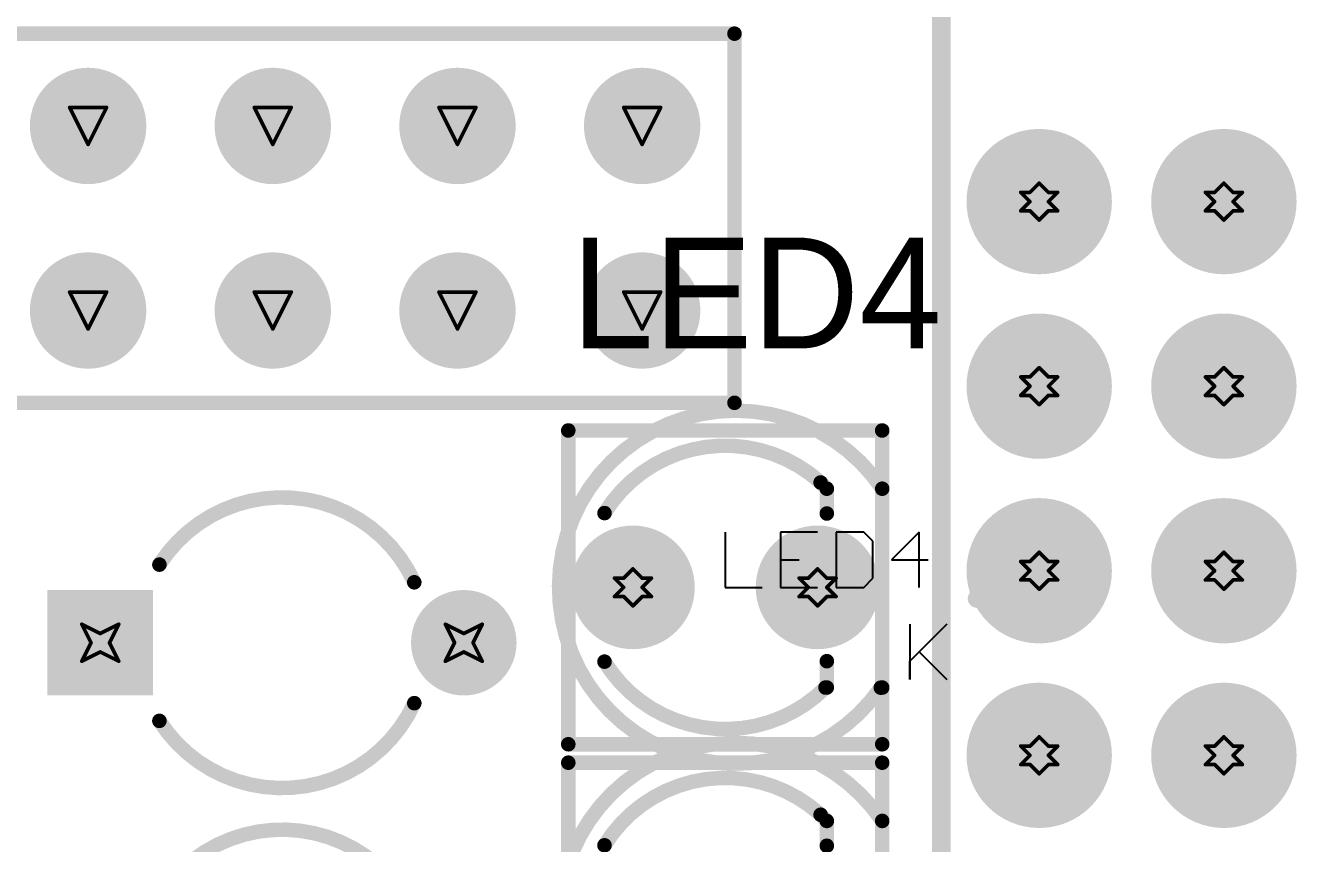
# Model space of a CAD drawing. Header units: millimetres. Extents: x 3.26 to 13.14, y 5.38 to 10.83.
# Drawn here: x 7.451 to 8.139, y 9.371 to 9.814 of the extents above; entities that cross this region are included whole.
import ezdxf

# ---------------------------------------------------------------- set-up
doc = ezdxf.new("R2010")
doc.units = ezdxf.units.MM
doc.header["$MEASUREMENT"] = 0
for name, color, linetype in [('BottomLayer', 5, 'Continuous'), ('BottomSolder', 6, 'Continuous'), ('DrillDrawing', 1, 'Continuous'), ('Mechanical13', 56, 'Continuous'), ('Mechanical15', 56, 'Continuous'), ('MultiLayer', 9, 'Continuous'), ('PadHoleLayer', 156, 'Continuous'), ('TopLayer', 1, 'Continuous'), ('TopOverlay', 2, 'Continuous'), ('TopSolder', 216, 'Continuous'), ('ViaHoleLayer', 16, 'Continuous')]:
    doc.layers.add(name, color=color, linetype=linetype)

# ---------------------------------------------------------------- blocks, each defined once
blk = doc.blocks.new('HDR2X13_CEN_1')
at = {"layer": 'BottomLayer', "const_width": 0.02953}
for points in [[(0.88524, 0.1, 1), (0.91476, 0.1, 1)], [(0.98524, 0.1, 1), (1.01476, 0.1, 1)], [(1.08524, 0.1, 1), (1.11476, 0.1, 1)], [(1.18524, 0.1, 1), (1.21476, 0.1, 1)], [(0.88524, 0, 1), (0.91476, 0, 1)], [(0.98524, 0, 1), (1.01476, 0, 1)], [(1.08524, 0, 1), (1.11476, 0, 1)], [(1.18524, 0, 1), (1.21476, 0, 1)]]:
    blk.add_lwpolyline(points, format="xyb", close=True, dxfattribs=at)
at = {"layer": 'BottomSolder', "const_width": 0.03153}
for points in [[(0.88424, 0.1, 1), (0.91576, 0.1, 1)], [(0.98424, 0.1, 1), (1.01576, 0.1, 1)], [(1.08424, 0.1, 1), (1.11576, 0.1, 1)], [(1.18424, 0.1, 1), (1.21576, 0.1, 1)], [(0.88424, 0, 1), (0.91576, 0, 1)], [(0.98424, 0, 1), (1.01576, 0, 1)], [(1.08424, 0, 1), (1.11576, 0, 1)], [(1.18424, 0, 1), (1.21576, 0, 1)]]:
    blk.add_lwpolyline(points, format="xyb", close=True, dxfattribs=at)
at = {"layer": 'MultiLayer', "const_width": 0.02953}
for points in [[(0.88524, 0.1, 1), (0.91476, 0.1, 1)], [(0.98524, 0.1, 1), (1.01476, 0.1, 1)], [(1.08524, 0.1, 1), (1.11476, 0.1, 1)], [(1.18524, 0.1, 1), (1.21476, 0.1, 1)], [(0.88524, 0, 1), (0.91476, 0, 1)], [(0.98524, 0, 1), (1.01476, 0, 1)], [(1.08524, 0, 1), (1.11476, 0, 1)], [(1.18524, 0, 1), (1.21476, 0, 1)]]:
    blk.add_lwpolyline(points, format="xyb", close=True, dxfattribs=at)
at = {"layer": 'PadHoleLayer', "const_width": 0.01772}
for points in [[(0.89114, 0.1, 1), (0.90886, 0.1, 1)], [(0.99114, 0.1, 1), (1.00886, 0.1, 1)], [(1.09114, 0.1, 1), (1.10886, 0.1, 1)], [(1.19114, 0.1, 1), (1.20886, 0.1, 1)], [(0.89114, 0, 1), (0.90886, 0, 1)], [(0.99114, 0, 1), (1.00886, 0, 1)], [(1.09114, 0, 1), (1.10886, 0, 1)], [(1.19114, 0, 1), (1.20886, 0, 1)]]:
    blk.add_lwpolyline(points, format="xyb", close=True, dxfattribs=at)
at = {"layer": 'TopLayer', "const_width": 0.02953}
for points in [[(0.88524, 0.1, 1), (0.91476, 0.1, 1)], [(0.98524, 0.1, 1), (1.01476, 0.1, 1)], [(1.08524, 0.1, 1), (1.11476, 0.1, 1)], [(1.18524, 0.1, 1), (1.21476, 0.1, 1)], [(0.88524, 0, 1), (0.91476, 0, 1)], [(0.98524, 0, 1), (1.01476, 0, 1)], [(1.08524, 0, 1), (1.11476, 0, 1)], [(1.18524, 0, 1), (1.21476, 0, 1)]]:
    blk.add_lwpolyline(points, format="xyb", close=True, dxfattribs=at)
at = {"layer": 'TopOverlay', "const_width": 0.00787}
for points in [[(-0.04167, 0.15), (1.25, 0.15)], [(1.25, -0.05), (1.25, 0.15)], [(-0.04167, -0.05), (1.25, -0.05)]]:
    blk.add_lwpolyline(points, dxfattribs=at)
at = {"layer": 'TopOverlay', "const_width": 0.00394}
for points in [[(1.24803, 0.15, 1), (1.25197, 0.15, 1)], [(1.24803, 0.15, 1), (1.25197, 0.15, 1)], [(1.24803, -0.05, 1), (1.25197, -0.05, 1)], [(1.24803, -0.05, 1), (1.25197, -0.05, 1)]]:
    blk.add_lwpolyline(points, format="xyb", close=True, dxfattribs=at)
at = {"layer": 'TopSolder', "const_width": 0.03153}
for points in [[(0.88424, 0.1, 1), (0.91576, 0.1, 1)], [(0.98424, 0.1, 1), (1.01576, 0.1, 1)], [(1.08424, 0.1, 1), (1.11576, 0.1, 1)], [(1.18424, 0.1, 1), (1.21576, 0.1, 1)], [(0.88424, 0, 1), (0.91576, 0, 1)], [(0.98424, 0, 1), (1.01576, 0, 1)], [(1.08424, 0, 1), (1.11576, 0, 1)], [(1.18424, 0, 1), (1.21576, 0, 1)]]:
    blk.add_lwpolyline(points, format="xyb", close=True, dxfattribs=at)
blk = doc.blocks.new('T____3___43')
at = {"layer": 'BottomLayer', "const_width": 0.0315}
for points in [[(-0.06575, 0, 1), (-0.03425, 0, 1)], [(0.03425, 0, 1), (0.06575, 0, 1)]]:
    blk.add_lwpolyline(points, format="xyb", close=True, dxfattribs=at)
at = {"layer": 'BottomSolder', "const_width": 0.0335}
for points in [[(-0.06675, 0, 1), (-0.03325, 0, 1)], [(0.03325, 0, 1), (0.06675, 0, 1)]]:
    blk.add_lwpolyline(points, format="xyb", close=True, dxfattribs=at)
at = {"layer": 'Mechanical13', "const_width": 0.00787}
for points in [[(-0.085, -0.085), (-0.085, 0.085)], [(-0.085, 0.085), (0.085, 0.085)], [(0.085, -0.085), (0.085, 0.085)], [(-0.085, -0.085), (0.085, -0.085)]]:
    blk.add_lwpolyline(points, dxfattribs=at)
at = {"layer": 'Mechanical13', "const_width": 0.00394}
for points in [[(-0.08697, 0.085, 1), (-0.08303, 0.085, 1)], [(-0.08697, 0.085, 1), (-0.08303, 0.085, 1)], [(0.08303, 0.085, 1), (0.08697, 0.085, 1)], [(0.08303, 0.085, 1), (0.08697, 0.085, 1)], [(-0.08697, -0.085, 1), (-0.08303, -0.085, 1)], [(-0.08697, -0.085, 1), (-0.08303, -0.085, 1)], [(0.08303, -0.085, 1), (0.08697, -0.085, 1)], [(0.08303, -0.085, 1), (0.08697, -0.085, 1)]]:
    blk.add_lwpolyline(points, format="xyb", close=True, dxfattribs=at)
at = {"layer": 'Mechanical15'}
for p, q in [((0, 0.02999), (0, 0)), ((0.04998, 0.02999), (0.02999, 0.02999)), ((0.02999, 0.02999), (0.02999, 0)), ((0.05998, 0.02999), (0.05998, 0)), ((0.07498, 0.02999), (0.05998, 0.02999)), ((0.07997, 0.02499), (0.07498, 0.02999)), ((0.10497, 0.02999), (0.08997, 0.015)), ((0.10497, 0), (0.10497, 0.02999)), ((0.07997, 0.005), (0.07997, 0.02499)), ((0.02999, 0.015), (0.03999, 0.015)), ((0.08997, 0.015), (0.10996, 0.015)), ((0, 0), (0.01999, 0)), ((0.02999, 0), (0.04998, 0)), ((0.05998, 0), (0.07498, 0)), ((0.07498, 0), (0.07997, 0.005)), ((0.1, -0.02001), (0.1, -0.05)), ((0.1, -0.04), (0.11999, -0.02001)), ((0.11999, -0.02001), (0.105, -0.035)), ((0.1, -0.05), (0.1, -0.04)), ((0.105, -0.035), (0.11999, -0.05))]:
    blk.add_line(p, q, dxfattribs=at)
at = {"layer": 'Mechanical15', "const_width": 0.00787}
blk.add_lwpolyline([(0.08423, -0.05434, -3.239871), (0.085, 0.05345)], format="xyb", dxfattribs=at)
blk.add_lwpolyline([(0.085, -0.05429), (0.085, 0.05345)], dxfattribs=at)
at = {"layer": 'Mechanical15', "const_width": 0.00394}
for points in [[(0.08303, 0.05345, 1), (0.08697, 0.05345, 1)], [(0.08303, 0.05345, 1), (0.08697, 0.05345, 1)], [(0.08226, -0.05434, 1), (0.0862, -0.05434, 1)], [(0.08303, -0.05429, 1), (0.08697, -0.05429, 1)]]:
    blk.add_lwpolyline(points, format="xyb", close=True, dxfattribs=at)
at = {"layer": 'MultiLayer', "const_width": 0.0315}
for points in [[(-0.06575, 0, 1), (-0.03425, 0, 1)], [(0.03425, 0, 1), (0.06575, 0, 1)]]:
    blk.add_lwpolyline(points, format="xyb", close=True, dxfattribs=at)
at = {"layer": 'PadHoleLayer', "const_width": 0.01969}
for points in [[(-0.05984, 0, 1), (-0.04016, 0, 1)], [(0.04016, 0, 1), (0.05984, 0, 1)]]:
    blk.add_lwpolyline(points, format="xyb", close=True, dxfattribs=at)
at = {"layer": 'TopLayer', "const_width": 0.0315}
for points in [[(-0.06575, 0, 1), (-0.03425, 0, 1)], [(0.03425, 0, 1), (0.06575, 0, 1)]]:
    blk.add_lwpolyline(points, format="xyb", close=True, dxfattribs=at)
at = {"layer": 'TopOverlay'}
for p, q in [((0.1, -0.02001), (0.1, -0.05)), ((0.1, -0.04), (0.11999, -0.02001)), ((0.11999, -0.02001), (0.105, -0.035)), ((0.1, -0.05), (0.1, -0.04)), ((0.105, -0.035), (0.11999, -0.05))]:
    blk.add_line(p, q, dxfattribs=at)
at = {"layer": 'TopOverlay', "const_width": 0.00787}
for points in [[(-0.06538, 0.04024, -0.469851), (0.05164, 0.05681)], [(0.05429, -0.05429, -0.484456), (-0.06538, -0.04024)]]:
    blk.add_lwpolyline(points, format="xyb", dxfattribs=at)
for points in [[(0.05164, 0.05681), (0.055, 0.05345)], [(0.055, 0.04), (0.055, 0.05345)], [(0.055, -0.05429), (0.055, -0.04)]]:
    blk.add_lwpolyline(points, dxfattribs=at)
at = {"layer": 'TopOverlay', "const_width": 0.00394}
for points in [[(0.04967, 0.05681, 1), (0.05361, 0.05681, 1)], [(0.04967, 0.05681, 1), (0.05361, 0.05681, 1)], [(0.05303, 0.05345, 1), (0.05697, 0.05345, 1)], [(0.05303, 0.05345, 1), (0.05697, 0.05345, 1)], [(-0.06735, 0.04024, 1), (-0.06341, 0.04024, 1)], [(0.05303, 0.04, 1), (0.05697, 0.04, 1)], [(-0.06735, -0.04024, 1), (-0.06341, -0.04024, 1)], [(0.05303, -0.04, 1), (0.05697, -0.04, 1)], [(0.05232, -0.05429, 1), (0.05625, -0.05429, 1)], [(0.05303, -0.05429, 1), (0.05697, -0.05429, 1)]]:
    blk.add_lwpolyline(points, format="xyb", close=True, dxfattribs=at)
at = {"layer": 'TopSolder', "const_width": 0.0335}
for points in [[(-0.06675, 0, 1), (-0.03325, 0, 1)], [(0.03325, 0, 1), (0.06675, 0, 1)]]:
    blk.add_lwpolyline(points, format="xyb", close=True, dxfattribs=at)
blk = doc.blocks.new('T____3___45')
at = {"layer": 'BottomLayer', "const_width": 0.0315}
for points in [[(-0.06575, 0, 1), (-0.03425, 0, 1)], [(0.03425, 0, 1), (0.06575, 0, 1)]]:
    blk.add_lwpolyline(points, format="xyb", close=True, dxfattribs=at)
at = {"layer": 'BottomSolder', "const_width": 0.0335}
for points in [[(-0.06675, 0, 1), (-0.03325, 0, 1)], [(0.03325, 0, 1), (0.06675, 0, 1)]]:
    blk.add_lwpolyline(points, format="xyb", close=True, dxfattribs=at)
at = {"layer": 'Mechanical13', "const_width": 0.00787}
for points in [[(-0.085, -0.085), (-0.085, 0.085)], [(-0.085, 0.085), (0.085, 0.085)], [(0.085, -0.085), (0.085, 0.085)], [(-0.085, -0.085), (0.085, -0.085)]]:
    blk.add_lwpolyline(points, dxfattribs=at)
at = {"layer": 'Mechanical13', "const_width": 0.00394}
for points in [[(-0.08697, 0.085, 1), (-0.08303, 0.085, 1)], [(-0.08697, 0.085, 1), (-0.08303, 0.085, 1)], [(0.08303, 0.085, 1), (0.08697, 0.085, 1)], [(0.08303, 0.085, 1), (0.08697, 0.085, 1)], [(-0.08697, -0.085, 1), (-0.08303, -0.085, 1)], [(-0.08697, -0.085, 1), (-0.08303, -0.085, 1)], [(0.08303, -0.085, 1), (0.08697, -0.085, 1)], [(0.08303, -0.085, 1), (0.08697, -0.085, 1)]]:
    blk.add_lwpolyline(points, format="xyb", close=True, dxfattribs=at)
at = {"layer": 'Mechanical15'}
for p, q in [((0, 0.02999), (0, 0)), ((0.04998, 0.02999), (0.02999, 0.02999)), ((0.02999, 0.02999), (0.02999, 0)), ((0.05998, 0.02999), (0.05998, 0)), ((0.07498, 0.02999), (0.05998, 0.02999)), ((0.07997, 0.02499), (0.07498, 0.02999)), ((0.09497, 0.02999), (0.08997, 0.02499)), ((0.10497, 0.02999), (0.09497, 0.02999)), ((0.10996, 0.02499), (0.10497, 0.02999)), ((0.07997, 0.005), (0.07997, 0.02499)), ((0.10996, 0.01999), (0.10996, 0.02499)), ((0.02999, 0.015), (0.03999, 0.015)), ((0.08997, 0), (0.10996, 0.01999)), ((0, 0), (0.01999, 0)), ((0.02999, 0), (0.04998, 0)), ((0.05998, 0), (0.07498, 0)), ((0.07498, 0), (0.07997, 0.005)), ((0.10996, 0), (0.08997, 0)), ((0.1, -0.02001), (0.1, -0.05)), ((0.1, -0.04), (0.11999, -0.02001)), ((0.11999, -0.02001), (0.105, -0.035)), ((0.1, -0.05), (0.1, -0.04)), ((0.105, -0.035), (0.11999, -0.05))]:
    blk.add_line(p, q, dxfattribs=at)
at = {"layer": 'Mechanical15', "const_width": 0.00787}
blk.add_lwpolyline([(0.08423, -0.05434, -3.239871), (0.085, 0.05345)], format="xyb", dxfattribs=at)
blk.add_lwpolyline([(0.085, -0.05429), (0.085, 0.05345)], dxfattribs=at)
at = {"layer": 'Mechanical15', "const_width": 0.00394}
for points in [[(0.08303, 0.05345, 1), (0.08697, 0.05345, 1)], [(0.08303, 0.05345, 1), (0.08697, 0.05345, 1)], [(0.08226, -0.05434, 1), (0.0862, -0.05434, 1)], [(0.08303, -0.05429, 1), (0.08697, -0.05429, 1)]]:
    blk.add_lwpolyline(points, format="xyb", close=True, dxfattribs=at)
at = {"layer": 'MultiLayer', "const_width": 0.0315}
for points in [[(-0.06575, 0, 1), (-0.03425, 0, 1)], [(0.03425, 0, 1), (0.06575, 0, 1)]]:
    blk.add_lwpolyline(points, format="xyb", close=True, dxfattribs=at)
at = {"layer": 'PadHoleLayer', "const_width": 0.01969}
for points in [[(-0.05984, 0, 1), (-0.04016, 0, 1)], [(0.04016, 0, 1), (0.05984, 0, 1)]]:
    blk.add_lwpolyline(points, format="xyb", close=True, dxfattribs=at)
at = {"layer": 'TopLayer', "const_width": 0.0315}
for points in [[(-0.06575, 0, 1), (-0.03425, 0, 1)], [(0.03425, 0, 1), (0.06575, 0, 1)]]:
    blk.add_lwpolyline(points, format="xyb", close=True, dxfattribs=at)
at = {"layer": 'TopOverlay'}
for p, q in [((0.1, -0.02001), (0.1, -0.05)), ((0.1, -0.04), (0.11999, -0.02001)), ((0.11999, -0.02001), (0.105, -0.035)), ((0.1, -0.05), (0.1, -0.04)), ((0.105, -0.035), (0.11999, -0.05))]:
    blk.add_line(p, q, dxfattribs=at)
at = {"layer": 'TopOverlay', "const_width": 0.00787}
for points in [[(-0.06538, 0.04024, -0.469851), (0.05164, 0.05681)], [(0.05429, -0.05429, -0.484456), (-0.06538, -0.04024)]]:
    blk.add_lwpolyline(points, format="xyb", dxfattribs=at)
for points in [[(0.05164, 0.05681), (0.055, 0.05345)], [(0.055, 0.04), (0.055, 0.05345)], [(0.055, -0.05429), (0.055, -0.04)]]:
    blk.add_lwpolyline(points, dxfattribs=at)
at = {"layer": 'TopOverlay', "const_width": 0.00394}
for points in [[(0.04967, 0.05681, 1), (0.05361, 0.05681, 1)], [(0.04967, 0.05681, 1), (0.05361, 0.05681, 1)], [(0.05303, 0.05345, 1), (0.05697, 0.05345, 1)], [(0.05303, 0.05345, 1), (0.05697, 0.05345, 1)], [(-0.06735, 0.04024, 1), (-0.06341, 0.04024, 1)], [(0.05303, 0.04, 1), (0.05697, 0.04, 1)], [(-0.06735, -0.04024, 1), (-0.06341, -0.04024, 1)], [(0.05303, -0.04, 1), (0.05697, -0.04, 1)], [(0.05232, -0.05429, 1), (0.05625, -0.05429, 1)], [(0.05303, -0.05429, 1), (0.05697, -0.05429, 1)]]:
    blk.add_lwpolyline(points, format="xyb", close=True, dxfattribs=at)
at = {"layer": 'TopSolder', "const_width": 0.0335}
for points in [[(-0.06675, 0, 1), (-0.03325, 0, 1)], [(0.03325, 0, 1), (0.06675, 0, 1)]]:
    blk.add_lwpolyline(points, format="xyb", close=True, dxfattribs=at)
blk = doc.blocks.new('CAPR5_4X5_62')
at = {"layer": 'BottomLayer', "const_width": 0.02657}
blk.add_lwpolyline([(0.08514, 0, 1), (0.11171, 0, 1)], format="xyb", close=True, dxfattribs=at)
at = {"layer": 'BottomLayer'}
blk.add_solid([(-0.125, -0.02657), (-0.07185, -0.02657), (-0.125, 0.02658), (-0.07185, 0.02658)], dxfattribs=at)
at = {"layer": 'BottomSolder', "const_width": 0.02857}
blk.add_lwpolyline([(0.08414, 0, 1), (0.11271, 0, 1)], format="xyb", close=True, dxfattribs=at)
at = {"layer": 'BottomSolder'}
blk.add_solid([(-0.127, -0.02857), (-0.06985, -0.02857), (-0.127, 0.02857), (-0.06985, 0.02857)], dxfattribs=at)
at = {"layer": 'MultiLayer', "const_width": 0.02657}
blk.add_lwpolyline([(0.08514, 0, 1), (0.11171, 0, 1)], format="xyb", close=True, dxfattribs=at)
at = {"layer": 'MultiLayer'}
blk.add_solid([(-0.125, -0.02657), (-0.07185, -0.02657), (-0.125, 0.02658), (-0.07185, 0.02658)], dxfattribs=at)
at = {"layer": 'PadHoleLayer', "const_width": 0.01575}
for points in [[(-0.1063, 0, 1), (-0.09055, 0, 1)], [(0.09055, 0, 1), (0.1063, 0, 1)]]:
    blk.add_lwpolyline(points, format="xyb", close=True, dxfattribs=at)
at = {"layer": 'TopLayer', "const_width": 0.02657}
blk.add_lwpolyline([(0.08514, 0, 1), (0.11171, 0, 1)], format="xyb", close=True, dxfattribs=at)
at = {"layer": 'TopLayer'}
blk.add_solid([(-0.125, -0.02657), (-0.07185, -0.02657), (-0.125, 0.02658), (-0.07185, 0.02658)], dxfattribs=at)
at = {"layer": 'TopOverlay', "const_width": 0.00787}
for points in [[(-0.0664, 0.04232, -0.59443), (0.07161, 0.03274)], [(0.07161, -0.03274, -0.59443), (-0.0664, -0.04232)]]:
    blk.add_lwpolyline(points, format="xyb", dxfattribs=at)
at = {"layer": 'TopOverlay', "const_width": 0.00394}
for points in [[(-0.06837, 0.04232, 1), (-0.06443, 0.04232, 1)], [(0.06964, 0.03274, 1), (0.07358, 0.03274, 1)], [(0.06964, -0.03274, 1), (0.07358, -0.03274, 1)], [(-0.06837, -0.04232, 1), (-0.06443, -0.04232, 1)]]:
    blk.add_lwpolyline(points, format="xyb", close=True, dxfattribs=at)
at = {"layer": 'TopSolder', "const_width": 0.02857}
blk.add_lwpolyline([(0.08414, 0, 1), (0.11271, 0, 1)], format="xyb", close=True, dxfattribs=at)
at = {"layer": 'TopSolder'}
blk.add_solid([(-0.127, -0.02857), (-0.06985, -0.02857), (-0.127, 0.02857), (-0.06985, 0.02857)], dxfattribs=at)
blk = doc.blocks.new('CAPR5_4X5_63')
at = {"layer": 'BottomLayer', "const_width": 0.02657}
blk.add_lwpolyline([(0.08514, 0, 1), (0.11171, 0, 1)], format="xyb", close=True, dxfattribs=at)
at = {"layer": 'BottomLayer'}
blk.add_solid([(-0.125, -0.02657), (-0.07185, -0.02657), (-0.125, 0.02658), (-0.07185, 0.02658)], dxfattribs=at)
at = {"layer": 'BottomSolder', "const_width": 0.02857}
blk.add_lwpolyline([(0.08414, 0, 1), (0.11271, 0, 1)], format="xyb", close=True, dxfattribs=at)
at = {"layer": 'BottomSolder'}
blk.add_solid([(-0.127, -0.02857), (-0.06985, -0.02857), (-0.127, 0.02857), (-0.06985, 0.02857)], dxfattribs=at)
at = {"layer": 'MultiLayer', "const_width": 0.02657}
blk.add_lwpolyline([(0.08514, 0, 1), (0.11171, 0, 1)], format="xyb", close=True, dxfattribs=at)
at = {"layer": 'MultiLayer'}
blk.add_solid([(-0.125, -0.02657), (-0.07185, -0.02657), (-0.125, 0.02658), (-0.07185, 0.02658)], dxfattribs=at)
at = {"layer": 'PadHoleLayer', "const_width": 0.01575}
for points in [[(-0.1063, 0, 1), (-0.09055, 0, 1)], [(0.09055, 0, 1), (0.1063, 0, 1)]]:
    blk.add_lwpolyline(points, format="xyb", close=True, dxfattribs=at)
at = {"layer": 'TopLayer', "const_width": 0.02657}
blk.add_lwpolyline([(0.08514, 0, 1), (0.11171, 0, 1)], format="xyb", close=True, dxfattribs=at)
at = {"layer": 'TopLayer'}
blk.add_solid([(-0.125, -0.02657), (-0.07185, -0.02657), (-0.125, 0.02658), (-0.07185, 0.02658)], dxfattribs=at)
at = {"layer": 'TopOverlay', "const_width": 0.00787}
for points in [[(-0.0664, 0.04232, -0.59443), (0.07161, 0.03274)], [(0.07161, -0.03274, -0.59443), (-0.0664, -0.04232)]]:
    blk.add_lwpolyline(points, format="xyb", dxfattribs=at)
at = {"layer": 'TopOverlay', "const_width": 0.00394}
for points in [[(-0.06837, 0.04232, 1), (-0.06443, 0.04232, 1)], [(0.06964, 0.03274, 1), (0.07358, 0.03274, 1)], [(0.06964, -0.03274, 1), (0.07358, -0.03274, 1)], [(-0.06837, -0.04232, 1), (-0.06443, -0.04232, 1)]]:
    blk.add_lwpolyline(points, format="xyb", close=True, dxfattribs=at)
at = {"layer": 'TopSolder', "const_width": 0.02857}
blk.add_lwpolyline([(0.08414, 0, 1), (0.11271, 0, 1)], format="xyb", close=True, dxfattribs=at)
at = {"layer": 'TopSolder'}
blk.add_solid([(-0.127, -0.02857), (-0.06985, -0.02857), (-0.127, 0.02857), (-0.06985, 0.02857)], dxfattribs=at)

msp = doc.modelspace()

# ---------------------------------------------------------------- linework, layer by layer
at = {"layer": 'BottomLayer', "const_width": 0.03937}
for points in [[(7.98032, 9.719, 1), (8.01969, 9.719, 1)], [(8.08032, 9.719, 1), (8.11969, 9.719, 1)], [(7.98032, 9.619, 1), (8.01969, 9.619, 1)], [(8.08032, 9.619, 1), (8.11969, 9.619, 1)], [(7.98032, 9.519, 1), (8.01969, 9.519, 1)], [(8.08032, 9.519, 1), (8.11969, 9.519, 1)], [(7.98032, 9.419, 1), (8.01969, 9.419, 1)], [(8.08032, 9.419, 1), (8.11969, 9.419, 1)]]:
    msp.add_lwpolyline(points, format="xyb", close=True, dxfattribs=at)
at = {"layer": 'BottomSolder', "const_width": 0.03937}
for points in [[(7.98032, 9.719, 1), (8.01969, 9.719, 1)], [(8.08032, 9.719, 1), (8.11969, 9.719, 1)], [(7.98032, 9.619, 1), (8.01969, 9.619, 1)], [(8.08032, 9.619, 1), (8.11969, 9.619, 1)], [(7.98032, 9.519, 1), (8.01969, 9.519, 1)], [(8.08032, 9.519, 1), (8.11969, 9.519, 1)], [(7.98032, 9.419, 1), (8.01969, 9.419, 1)], [(8.08032, 9.419, 1), (8.11969, 9.419, 1)]]:
    msp.add_lwpolyline(points, format="xyb", close=True, dxfattribs=at)
at = {"layer": 'DrillDrawing', "const_width": 0.002}
for points in [[(7.475, 9.77), (7.495, 9.77)], [(7.475, 9.77), (7.485, 9.75)], [(7.485, 9.75), (7.495, 9.77)], [(7.575, 9.77), (7.595, 9.77)], [(7.575, 9.77), (7.585, 9.75)], [(7.585, 9.75), (7.595, 9.77)], [(7.675, 9.77), (7.695, 9.77)], [(7.675, 9.77), (7.685, 9.75)], [(7.685, 9.75), (7.695, 9.77)], [(7.775, 9.77), (7.795, 9.77)], [(7.775, 9.77), (7.785, 9.75)], [(7.785, 9.75), (7.795, 9.77)], [(7.995, 9.724), (8, 9.729)], [(8, 9.729), (8.005, 9.724)], [(8.095, 9.724), (8.1, 9.729)], [(8.1, 9.729), (8.105, 9.724)], [(7.99, 9.724), (7.995, 9.719)], [(7.99, 9.724), (7.995, 9.724)], [(7.99, 9.714), (7.995, 9.719)], [(8.005, 9.724), (8.01, 9.724)], [(8.005, 9.719), (8.01, 9.724)], [(8.005, 9.719), (8.01, 9.714)], [(8.09, 9.724), (8.095, 9.719)], [(8.09, 9.724), (8.095, 9.724)], [(8.09, 9.714), (8.095, 9.719)], [(8.105, 9.724), (8.11, 9.724)], [(8.105, 9.719), (8.11, 9.724)], [(8.105, 9.719), (8.11, 9.714)], [(7.99, 9.714), (7.995, 9.714)], [(7.995, 9.714), (8, 9.709)], [(8, 9.709), (8.005, 9.714)], [(8.005, 9.714), (8.01, 9.714)], [(8.09, 9.714), (8.095, 9.714)], [(8.095, 9.714), (8.1, 9.709)], [(8.1, 9.709), (8.105, 9.714)], [(8.105, 9.714), (8.11, 9.714)], [(7.475, 9.67), (7.495, 9.67)], [(7.475, 9.67), (7.485, 9.65)], [(7.485, 9.65), (7.495, 9.67)], [(7.575, 9.67), (7.595, 9.67)], [(7.575, 9.67), (7.585, 9.65)], [(7.585, 9.65), (7.595, 9.67)], [(7.675, 9.67), (7.695, 9.67)], [(7.675, 9.67), (7.685, 9.65)], [(7.685, 9.65), (7.695, 9.67)], [(7.775, 9.67), (7.795, 9.67)], [(7.775, 9.67), (7.785, 9.65)], [(7.785, 9.65), (7.795, 9.67)], [(7.995, 9.624), (8, 9.629)], [(8, 9.629), (8.005, 9.624)], [(8.095, 9.624), (8.1, 9.629)], [(8.1, 9.629), (8.105, 9.624)], [(7.99, 9.624), (7.995, 9.619)], [(7.99, 9.624), (7.995, 9.624)], [(8.005, 9.624), (8.01, 9.624)], [(8.005, 9.619), (8.01, 9.624)], [(8.09, 9.624), (8.095, 9.619)], [(8.09, 9.624), (8.095, 9.624)], [(8.105, 9.624), (8.11, 9.624)], [(8.105, 9.619), (8.11, 9.624)], [(7.99, 9.614), (7.995, 9.619)], [(8.005, 9.619), (8.01, 9.614)], [(8.09, 9.614), (8.095, 9.619)], [(8.105, 9.619), (8.11, 9.614)], [(7.99, 9.614), (7.995, 9.614)], [(7.995, 9.614), (8, 9.609)], [(8, 9.609), (8.005, 9.614)], [(8.005, 9.614), (8.01, 9.614)], [(8.09, 9.614), (8.095, 9.614)], [(8.095, 9.614), (8.1, 9.609)], [(8.1, 9.609), (8.105, 9.614)], [(8.105, 9.614), (8.11, 9.614)], [(7.995, 9.524), (8, 9.529)], [(8, 9.529), (8.005, 9.524)], [(8.095, 9.524), (8.1, 9.529)], [(8.1, 9.529), (8.105, 9.524)], [(7.775, 9.515), (7.78, 9.52)], [(7.78, 9.52), (7.785, 9.515)], [(7.875, 9.515), (7.88, 9.52)], [(7.88, 9.52), (7.885, 9.515)], [(7.99, 9.524), (7.995, 9.519)], [(7.99, 9.524), (7.995, 9.524)], [(7.99, 9.514), (7.995, 9.519)], [(8.005, 9.524), (8.01, 9.524)], [(8.005, 9.519), (8.01, 9.524)], [(8.005, 9.519), (8.01, 9.514)], [(8.09, 9.524), (8.095, 9.519)], [(8.09, 9.524), (8.095, 9.524)], [(8.09, 9.514), (8.095, 9.519)], [(8.105, 9.524), (8.11, 9.524)], [(8.105, 9.519), (8.11, 9.524)], [(8.105, 9.519), (8.11, 9.514)], [(7.77, 9.515), (7.775, 9.51)], [(7.77, 9.515), (7.775, 9.515)], [(7.785, 9.515), (7.79, 9.515)], [(7.785, 9.51), (7.79, 9.515)], [(7.87, 9.515), (7.875, 9.51)], [(7.87, 9.515), (7.875, 9.515)], [(7.885, 9.515), (7.89, 9.515)], [(7.885, 9.51), (7.89, 9.515)], [(7.99, 9.514), (7.995, 9.514)], [(7.995, 9.514), (8, 9.509)], [(8, 9.509), (8.005, 9.514)], [(8.005, 9.514), (8.01, 9.514)], [(8.09, 9.514), (8.095, 9.514)], [(8.095, 9.514), (8.1, 9.509)], [(8.1, 9.509), (8.105, 9.514)], [(8.105, 9.514), (8.11, 9.514)], [(7.77, 9.505), (7.775, 9.51)], [(7.77, 9.505), (7.775, 9.505)], [(7.775, 9.505), (7.78, 9.5)], [(7.78, 9.5), (7.785, 9.505)], [(7.785, 9.51), (7.79, 9.505)], [(7.785, 9.505), (7.79, 9.505)], [(7.87, 9.505), (7.875, 9.51)], [(7.87, 9.505), (7.875, 9.505)], [(7.875, 9.505), (7.88, 9.5)], [(7.88, 9.5), (7.885, 9.505)], [(7.885, 9.51), (7.89, 9.505)], [(7.885, 9.505), (7.89, 9.505)], [(7.48157, 9.49), (7.49157, 9.485)], [(7.48157, 9.49), (7.48657, 9.48)], [(7.49157, 9.485), (7.50157, 9.49)], [(7.49657, 9.48), (7.50157, 9.49)], [(7.67843, 9.49), (7.68843, 9.485)], [(7.67843, 9.49), (7.68343, 9.48)], [(7.68843, 9.485), (7.69843, 9.49)], [(7.69343, 9.48), (7.69843, 9.49)], [(7.48157, 9.47), (7.48657, 9.48)], [(7.49657, 9.48), (7.50157, 9.47)], [(7.67843, 9.47), (7.68343, 9.48)], [(7.69343, 9.48), (7.69843, 9.47)], [(7.48157, 9.47), (7.49157, 9.475)], [(7.49157, 9.475), (7.50157, 9.47)], [(7.67843, 9.47), (7.68843, 9.475)], [(7.68843, 9.475), (7.69843, 9.47)], [(7.99, 9.424), (7.995, 9.419)], [(7.99, 9.424), (7.995, 9.424)], [(7.995, 9.424), (8, 9.429)], [(8, 9.429), (8.005, 9.424)], [(8.005, 9.424), (8.01, 9.424)], [(8.005, 9.419), (8.01, 9.424)], [(8.09, 9.424), (8.095, 9.419)], [(8.09, 9.424), (8.095, 9.424)], [(8.095, 9.424), (8.1, 9.429)], [(8.1, 9.429), (8.105, 9.424)], [(8.105, 9.424), (8.11, 9.424)], [(8.105, 9.419), (8.11, 9.424)], [(7.99, 9.414), (7.995, 9.419)], [(8.005, 9.419), (8.01, 9.414)], [(8.09, 9.414), (8.095, 9.419)], [(8.105, 9.419), (8.11, 9.414)], [(7.99, 9.414), (7.995, 9.414)], [(7.995, 9.414), (8, 9.409)], [(8, 9.409), (8.005, 9.414)], [(8.005, 9.414), (8.01, 9.414)], [(8.09, 9.414), (8.095, 9.414)], [(8.095, 9.414), (8.1, 9.409)], [(8.1, 9.409), (8.105, 9.414)], [(8.105, 9.414), (8.11, 9.414)]]:
    msp.add_lwpolyline(points, dxfattribs=at)
at = {"layer": 'DrillDrawing', "const_width": 0.001}
for points in [[(7.4745, 9.77, 1), (7.4755, 9.77, 1)], [(7.4745, 9.77, 1), (7.4755, 9.77, 1)], [(7.4945, 9.77, 1), (7.4955, 9.77, 1)], [(7.4945, 9.77, 1), (7.4955, 9.77, 1)], [(7.5745, 9.77, 1), (7.5755, 9.77, 1)], [(7.5745, 9.77, 1), (7.5755, 9.77, 1)], [(7.5945, 9.77, 1), (7.5955, 9.77, 1)], [(7.5945, 9.77, 1), (7.5955, 9.77, 1)], [(7.6745, 9.77, 1), (7.6755, 9.77, 1)], [(7.6745, 9.77, 1), (7.6755, 9.77, 1)], [(7.6945, 9.77, 1), (7.6955, 9.77, 1)], [(7.6945, 9.77, 1), (7.6955, 9.77, 1)], [(7.7745, 9.77, 1), (7.7755, 9.77, 1)], [(7.7745, 9.77, 1), (7.7755, 9.77, 1)], [(7.7945, 9.77, 1), (7.7955, 9.77, 1)], [(7.7945, 9.77, 1), (7.7955, 9.77, 1)], [(7.4845, 9.75, 1), (7.4855, 9.75, 1)], [(7.4845, 9.75, 1), (7.4855, 9.75, 1)], [(7.5845, 9.75, 1), (7.5855, 9.75, 1)], [(7.5845, 9.75, 1), (7.5855, 9.75, 1)], [(7.6845, 9.75, 1), (7.6855, 9.75, 1)], [(7.6845, 9.75, 1), (7.6855, 9.75, 1)], [(7.7845, 9.75, 1), (7.7855, 9.75, 1)], [(7.7845, 9.75, 1), (7.7855, 9.75, 1)], [(7.9995, 9.729, 1), (8.0005, 9.729, 1)], [(7.9995, 9.729, 1), (8.0005, 9.729, 1)], [(8.0995, 9.729, 1), (8.1005, 9.729, 1)], [(8.0995, 9.729, 1), (8.1005, 9.729, 1)], [(7.9895, 9.724, 1), (7.9905, 9.724, 1)], [(7.9895, 9.724, 1), (7.9905, 9.724, 1)], [(7.9945, 9.724, 1), (7.9955, 9.724, 1)], [(7.9945, 9.724, 1), (7.9955, 9.724, 1)], [(7.9945, 9.719, 1), (7.9955, 9.719, 1)], [(7.9945, 9.719, 1), (7.9955, 9.719, 1)], [(8.0045, 9.724, 1), (8.0055, 9.724, 1)], [(8.0045, 9.724, 1), (8.0055, 9.724, 1)], [(8.0045, 9.719, 1), (8.0055, 9.719, 1)], [(8.0045, 9.719, 1), (8.0055, 9.719, 1)], [(8.0095, 9.724, 1), (8.0105, 9.724, 1)], [(8.0095, 9.724, 1), (8.0105, 9.724, 1)], [(8.0895, 9.724, 1), (8.0905, 9.724, 1)], [(8.0895, 9.724, 1), (8.0905, 9.724, 1)], [(8.0945, 9.724, 1), (8.0955, 9.724, 1)], [(8.0945, 9.724, 1), (8.0955, 9.724, 1)], [(8.0945, 9.719, 1), (8.0955, 9.719, 1)], [(8.0945, 9.719, 1), (8.0955, 9.719, 1)], [(8.1045, 9.724, 1), (8.1055, 9.724, 1)], [(8.1045, 9.724, 1), (8.1055, 9.724, 1)], [(8.1045, 9.719, 1), (8.1055, 9.719, 1)], [(8.1045, 9.719, 1), (8.1055, 9.719, 1)], [(8.1095, 9.724, 1), (8.1105, 9.724, 1)], [(8.1095, 9.724, 1), (8.1105, 9.724, 1)], [(7.9895, 9.714, 1), (7.9905, 9.714, 1)], [(7.9895, 9.714, 1), (7.9905, 9.714, 1)], [(7.9945, 9.714, 1), (7.9955, 9.714, 1)], [(7.9945, 9.714, 1), (7.9955, 9.714, 1)], [(8.0045, 9.714, 1), (8.0055, 9.714, 1)], [(8.0045, 9.714, 1), (8.0055, 9.714, 1)], [(8.0095, 9.714, 1), (8.0105, 9.714, 1)], [(8.0095, 9.714, 1), (8.0105, 9.714, 1)], [(8.0895, 9.714, 1), (8.0905, 9.714, 1)], [(8.0895, 9.714, 1), (8.0905, 9.714, 1)], [(8.0945, 9.714, 1), (8.0955, 9.714, 1)], [(8.0945, 9.714, 1), (8.0955, 9.714, 1)], [(8.1045, 9.714, 1), (8.1055, 9.714, 1)], [(8.1045, 9.714, 1), (8.1055, 9.714, 1)], [(8.1095, 9.714, 1), (8.1105, 9.714, 1)], [(8.1095, 9.714, 1), (8.1105, 9.714, 1)], [(7.9995, 9.709, 1), (8.0005, 9.709, 1)], [(7.9995, 9.709, 1), (8.0005, 9.709, 1)], [(8.0995, 9.709, 1), (8.1005, 9.709, 1)], [(8.0995, 9.709, 1), (8.1005, 9.709, 1)], [(7.4745, 9.67, 1), (7.4755, 9.67, 1)], [(7.4745, 9.67, 1), (7.4755, 9.67, 1)], [(7.4945, 9.67, 1), (7.4955, 9.67, 1)], [(7.4945, 9.67, 1), (7.4955, 9.67, 1)], [(7.5745, 9.67, 1), (7.5755, 9.67, 1)], [(7.5745, 9.67, 1), (7.5755, 9.67, 1)], [(7.5945, 9.67, 1), (7.5955, 9.67, 1)], [(7.5945, 9.67, 1), (7.5955, 9.67, 1)], [(7.6745, 9.67, 1), (7.6755, 9.67, 1)], [(7.6745, 9.67, 1), (7.6755, 9.67, 1)], [(7.6945, 9.67, 1), (7.6955, 9.67, 1)], [(7.6945, 9.67, 1), (7.6955, 9.67, 1)], [(7.7745, 9.67, 1), (7.7755, 9.67, 1)], [(7.7745, 9.67, 1), (7.7755, 9.67, 1)], [(7.7945, 9.67, 1), (7.7955, 9.67, 1)], [(7.7945, 9.67, 1), (7.7955, 9.67, 1)], [(7.4845, 9.65, 1), (7.4855, 9.65, 1)], [(7.4845, 9.65, 1), (7.4855, 9.65, 1)], [(7.5845, 9.65, 1), (7.5855, 9.65, 1)], [(7.5845, 9.65, 1), (7.5855, 9.65, 1)], [(7.6845, 9.65, 1), (7.6855, 9.65, 1)], [(7.6845, 9.65, 1), (7.6855, 9.65, 1)], [(7.7845, 9.65, 1), (7.7855, 9.65, 1)], [(7.7845, 9.65, 1), (7.7855, 9.65, 1)], [(7.9995, 9.629, 1), (8.0005, 9.629, 1)], [(7.9995, 9.629, 1), (8.0005, 9.629, 1)], [(8.0995, 9.629, 1), (8.1005, 9.629, 1)], [(8.0995, 9.629, 1), (8.1005, 9.629, 1)], [(7.9895, 9.624, 1), (7.9905, 9.624, 1)], [(7.9895, 9.624, 1), (7.9905, 9.624, 1)], [(7.9945, 9.624, 1), (7.9955, 9.624, 1)], [(7.9945, 9.624, 1), (7.9955, 9.624, 1)], [(8.0045, 9.624, 1), (8.0055, 9.624, 1)], [(8.0045, 9.624, 1), (8.0055, 9.624, 1)], [(8.0095, 9.624, 1), (8.0105, 9.624, 1)], [(8.0095, 9.624, 1), (8.0105, 9.624, 1)], [(8.0895, 9.624, 1), (8.0905, 9.624, 1)], [(8.0895, 9.624, 1), (8.0905, 9.624, 1)], [(8.0945, 9.624, 1), (8.0955, 9.624, 1)], [(8.0945, 9.624, 1), (8.0955, 9.624, 1)], [(8.1045, 9.624, 1), (8.1055, 9.624, 1)], [(8.1045, 9.624, 1), (8.1055, 9.624, 1)], [(8.1095, 9.624, 1), (8.1105, 9.624, 1)], [(8.1095, 9.624, 1), (8.1105, 9.624, 1)], [(7.9945, 9.619, 1), (7.9955, 9.619, 1)], [(7.9945, 9.619, 1), (7.9955, 9.619, 1)], [(8.0045, 9.619, 1), (8.0055, 9.619, 1)], [(8.0045, 9.619, 1), (8.0055, 9.619, 1)], [(8.0945, 9.619, 1), (8.0955, 9.619, 1)], [(8.0945, 9.619, 1), (8.0955, 9.619, 1)], [(8.1045, 9.619, 1), (8.1055, 9.619, 1)], [(8.1045, 9.619, 1), (8.1055, 9.619, 1)], [(7.9895, 9.614, 1), (7.9905, 9.614, 1)], [(7.9895, 9.614, 1), (7.9905, 9.614, 1)], [(7.9945, 9.614, 1), (7.9955, 9.614, 1)], [(7.9945, 9.614, 1), (7.9955, 9.614, 1)], [(7.9995, 9.609, 1), (8.0005, 9.609, 1)], [(7.9995, 9.609, 1), (8.0005, 9.609, 1)], [(8.0045, 9.614, 1), (8.0055, 9.614, 1)], [(8.0045, 9.614, 1), (8.0055, 9.614, 1)], [(8.0095, 9.614, 1), (8.0105, 9.614, 1)], [(8.0095, 9.614, 1), (8.0105, 9.614, 1)], [(8.0895, 9.614, 1), (8.0905, 9.614, 1)], [(8.0895, 9.614, 1), (8.0905, 9.614, 1)], [(8.0945, 9.614, 1), (8.0955, 9.614, 1)], [(8.0945, 9.614, 1), (8.0955, 9.614, 1)], [(8.0995, 9.609, 1), (8.1005, 9.609, 1)], [(8.0995, 9.609, 1), (8.1005, 9.609, 1)], [(8.1045, 9.614, 1), (8.1055, 9.614, 1)], [(8.1045, 9.614, 1), (8.1055, 9.614, 1)], [(8.1095, 9.614, 1), (8.1105, 9.614, 1)], [(8.1095, 9.614, 1), (8.1105, 9.614, 1)], [(7.9995, 9.529, 1), (8.0005, 9.529, 1)], [(7.9995, 9.529, 1), (8.0005, 9.529, 1)], [(8.0995, 9.529, 1), (8.1005, 9.529, 1)], [(8.0995, 9.529, 1), (8.1005, 9.529, 1)], [(7.7795, 9.52, 1), (7.7805, 9.52, 1)], [(7.7795, 9.52, 1), (7.7805, 9.52, 1)], [(7.8795, 9.52, 1), (7.8805, 9.52, 1)], [(7.8795, 9.52, 1), (7.8805, 9.52, 1)], [(7.9895, 9.524, 1), (7.9905, 9.524, 1)], [(7.9895, 9.524, 1), (7.9905, 9.524, 1)], [(7.9945, 9.524, 1), (7.9955, 9.524, 1)], [(7.9945, 9.524, 1), (7.9955, 9.524, 1)], [(7.9945, 9.519, 1), (7.9955, 9.519, 1)], [(7.9945, 9.519, 1), (7.9955, 9.519, 1)], [(8.0045, 9.524, 1), (8.0055, 9.524, 1)], [(8.0045, 9.524, 1), (8.0055, 9.524, 1)], [(8.0045, 9.519, 1), (8.0055, 9.519, 1)], [(8.0045, 9.519, 1), (8.0055, 9.519, 1)], [(8.0095, 9.524, 1), (8.0105, 9.524, 1)], [(8.0095, 9.524, 1), (8.0105, 9.524, 1)], [(8.0895, 9.524, 1), (8.0905, 9.524, 1)], [(8.0895, 9.524, 1), (8.0905, 9.524, 1)], [(8.0945, 9.524, 1), (8.0955, 9.524, 1)], [(8.0945, 9.524, 1), (8.0955, 9.524, 1)], [(8.0945, 9.519, 1), (8.0955, 9.519, 1)], [(8.0945, 9.519, 1), (8.0955, 9.519, 1)], [(8.1045, 9.524, 1), (8.1055, 9.524, 1)], [(8.1045, 9.524, 1), (8.1055, 9.524, 1)], [(8.1045, 9.519, 1), (8.1055, 9.519, 1)], [(8.1045, 9.519, 1), (8.1055, 9.519, 1)], [(8.1095, 9.524, 1), (8.1105, 9.524, 1)], [(8.1095, 9.524, 1), (8.1105, 9.524, 1)], [(7.7695, 9.515, 1), (7.7705, 9.515, 1)], [(7.7695, 9.515, 1), (7.7705, 9.515, 1)], [(7.7745, 9.515, 1), (7.7755, 9.515, 1)], [(7.7745, 9.515, 1), (7.7755, 9.515, 1)], [(7.7845, 9.515, 1), (7.7855, 9.515, 1)], [(7.7845, 9.515, 1), (7.7855, 9.515, 1)], [(7.7895, 9.515, 1), (7.7905, 9.515, 1)], [(7.7895, 9.515, 1), (7.7905, 9.515, 1)], [(7.8695, 9.515, 1), (7.8705, 9.515, 1)], [(7.8695, 9.515, 1), (7.8705, 9.515, 1)], [(7.8745, 9.515, 1), (7.8755, 9.515, 1)], [(7.8745, 9.515, 1), (7.8755, 9.515, 1)], [(7.8845, 9.515, 1), (7.8855, 9.515, 1)], [(7.8845, 9.515, 1), (7.8855, 9.515, 1)], [(7.8895, 9.515, 1), (7.8905, 9.515, 1)], [(7.8895, 9.515, 1), (7.8905, 9.515, 1)], [(7.9895, 9.514, 1), (7.9905, 9.514, 1)], [(7.9895, 9.514, 1), (7.9905, 9.514, 1)], [(7.9945, 9.514, 1), (7.9955, 9.514, 1)], [(7.9945, 9.514, 1), (7.9955, 9.514, 1)], [(8.0045, 9.514, 1), (8.0055, 9.514, 1)], [(8.0045, 9.514, 1), (8.0055, 9.514, 1)], [(8.0095, 9.514, 1), (8.0105, 9.514, 1)], [(8.0095, 9.514, 1), (8.0105, 9.514, 1)], [(8.0895, 9.514, 1), (8.0905, 9.514, 1)], [(8.0895, 9.514, 1), (8.0905, 9.514, 1)], [(8.0945, 9.514, 1), (8.0955, 9.514, 1)], [(8.0945, 9.514, 1), (8.0955, 9.514, 1)], [(8.1045, 9.514, 1), (8.1055, 9.514, 1)], [(8.1045, 9.514, 1), (8.1055, 9.514, 1)], [(8.1095, 9.514, 1), (8.1105, 9.514, 1)], [(8.1095, 9.514, 1), (8.1105, 9.514, 1)], [(7.7695, 9.505, 1), (7.7705, 9.505, 1)], [(7.7695, 9.505, 1), (7.7705, 9.505, 1)], [(7.7745, 9.51, 1), (7.7755, 9.51, 1)], [(7.7745, 9.51, 1), (7.7755, 9.51, 1)], [(7.7745, 9.505, 1), (7.7755, 9.505, 1)], [(7.7745, 9.505, 1), (7.7755, 9.505, 1)], [(7.7845, 9.51, 1), (7.7855, 9.51, 1)], [(7.7845, 9.51, 1), (7.7855, 9.51, 1)], [(7.7845, 9.505, 1), (7.7855, 9.505, 1)], [(7.7845, 9.505, 1), (7.7855, 9.505, 1)], [(7.7895, 9.505, 1), (7.7905, 9.505, 1)], [(7.7895, 9.505, 1), (7.7905, 9.505, 1)], [(7.8695, 9.505, 1), (7.8705, 9.505, 1)], [(7.8695, 9.505, 1), (7.8705, 9.505, 1)], [(7.8745, 9.51, 1), (7.8755, 9.51, 1)], [(7.8745, 9.51, 1), (7.8755, 9.51, 1)], [(7.8745, 9.505, 1), (7.8755, 9.505, 1)], [(7.8745, 9.505, 1), (7.8755, 9.505, 1)], [(7.8845, 9.51, 1), (7.8855, 9.51, 1)], [(7.8845, 9.51, 1), (7.8855, 9.51, 1)], [(7.8845, 9.505, 1), (7.8855, 9.505, 1)], [(7.8845, 9.505, 1), (7.8855, 9.505, 1)], [(7.8895, 9.505, 1), (7.8905, 9.505, 1)], [(7.8895, 9.505, 1), (7.8905, 9.505, 1)], [(7.9995, 9.509, 1), (8.0005, 9.509, 1)], [(7.9995, 9.509, 1), (8.0005, 9.509, 1)], [(8.0995, 9.509, 1), (8.1005, 9.509, 1)], [(8.0995, 9.509, 1), (8.1005, 9.509, 1)], [(7.7795, 9.5, 1), (7.7805, 9.5, 1)], [(7.7795, 9.5, 1), (7.7805, 9.5, 1)], [(7.8795, 9.5, 1), (7.8805, 9.5, 1)], [(7.8795, 9.5, 1), (7.8805, 9.5, 1)], [(7.48107, 9.49, 1), (7.48207, 9.49, 1)], [(7.48107, 9.49, 1), (7.48207, 9.49, 1)], [(7.49107, 9.485, 1), (7.49207, 9.485, 1)], [(7.49107, 9.485, 1), (7.49207, 9.485, 1)], [(7.50107, 9.49, 1), (7.50207, 9.49, 1)], [(7.50107, 9.49, 1), (7.50207, 9.49, 1)], [(7.67793, 9.49, 1), (7.67893, 9.49, 1)], [(7.67793, 9.49, 1), (7.67893, 9.49, 1)], [(7.68793, 9.485, 1), (7.68893, 9.485, 1)], [(7.68793, 9.485, 1), (7.68893, 9.485, 1)], [(7.69793, 9.49, 1), (7.69893, 9.49, 1)], [(7.69793, 9.49, 1), (7.69893, 9.49, 1)], [(7.48607, 9.48, 1), (7.48707, 9.48, 1)], [(7.48607, 9.48, 1), (7.48707, 9.48, 1)], [(7.49607, 9.48, 1), (7.49707, 9.48, 1)], [(7.49607, 9.48, 1), (7.49707, 9.48, 1)], [(7.68293, 9.48, 1), (7.68393, 9.48, 1)], [(7.68293, 9.48, 1), (7.68393, 9.48, 1)], [(7.69293, 9.48, 1), (7.69393, 9.48, 1)], [(7.69293, 9.48, 1), (7.69393, 9.48, 1)], [(7.49107, 9.475, 1), (7.49207, 9.475, 1)], [(7.49107, 9.475, 1), (7.49207, 9.475, 1)], [(7.68793, 9.475, 1), (7.68893, 9.475, 1)], [(7.68793, 9.475, 1), (7.68893, 9.475, 1)], [(7.48107, 9.47, 1), (7.48207, 9.47, 1)], [(7.48107, 9.47, 1), (7.48207, 9.47, 1)], [(7.50107, 9.47, 1), (7.50207, 9.47, 1)], [(7.50107, 9.47, 1), (7.50207, 9.47, 1)], [(7.67793, 9.47, 1), (7.67893, 9.47, 1)], [(7.67793, 9.47, 1), (7.67893, 9.47, 1)], [(7.69793, 9.47, 1), (7.69893, 9.47, 1)], [(7.69793, 9.47, 1), (7.69893, 9.47, 1)], [(7.9895, 9.424, 1), (7.9905, 9.424, 1)], [(7.9895, 9.424, 1), (7.9905, 9.424, 1)], [(7.9945, 9.424, 1), (7.9955, 9.424, 1)], [(7.9945, 9.424, 1), (7.9955, 9.424, 1)], [(7.9995, 9.429, 1), (8.0005, 9.429, 1)], [(7.9995, 9.429, 1), (8.0005, 9.429, 1)], [(8.0045, 9.424, 1), (8.0055, 9.424, 1)], [(8.0045, 9.424, 1), (8.0055, 9.424, 1)], [(8.0095, 9.424, 1), (8.0105, 9.424, 1)], [(8.0095, 9.424, 1), (8.0105, 9.424, 1)], [(8.0895, 9.424, 1), (8.0905, 9.424, 1)], [(8.0895, 9.424, 1), (8.0905, 9.424, 1)], [(8.0945, 9.424, 1), (8.0955, 9.424, 1)], [(8.0945, 9.424, 1), (8.0955, 9.424, 1)], [(8.0995, 9.429, 1), (8.1005, 9.429, 1)], [(8.0995, 9.429, 1), (8.1005, 9.429, 1)], [(8.1045, 9.424, 1), (8.1055, 9.424, 1)], [(8.1045, 9.424, 1), (8.1055, 9.424, 1)], [(8.1095, 9.424, 1), (8.1105, 9.424, 1)], [(8.1095, 9.424, 1), (8.1105, 9.424, 1)], [(7.9945, 9.419, 1), (7.9955, 9.419, 1)], [(7.9945, 9.419, 1), (7.9955, 9.419, 1)], [(8.0045, 9.419, 1), (8.0055, 9.419, 1)], [(8.0045, 9.419, 1), (8.0055, 9.419, 1)], [(8.0945, 9.419, 1), (8.0955, 9.419, 1)], [(8.0945, 9.419, 1), (8.0955, 9.419, 1)], [(8.1045, 9.419, 1), (8.1055, 9.419, 1)], [(8.1045, 9.419, 1), (8.1055, 9.419, 1)], [(7.9895, 9.414, 1), (7.9905, 9.414, 1)], [(7.9895, 9.414, 1), (7.9905, 9.414, 1)], [(7.9945, 9.414, 1), (7.9955, 9.414, 1)], [(7.9945, 9.414, 1), (7.9955, 9.414, 1)], [(7.9995, 9.409, 1), (8.0005, 9.409, 1)], [(7.9995, 9.409, 1), (8.0005, 9.409, 1)], [(8.0045, 9.414, 1), (8.0055, 9.414, 1)], [(8.0045, 9.414, 1), (8.0055, 9.414, 1)], [(8.0095, 9.414, 1), (8.0105, 9.414, 1)], [(8.0095, 9.414, 1), (8.0105, 9.414, 1)], [(8.0895, 9.414, 1), (8.0905, 9.414, 1)], [(8.0895, 9.414, 1), (8.0905, 9.414, 1)], [(8.0945, 9.414, 1), (8.0955, 9.414, 1)], [(8.0945, 9.414, 1), (8.0955, 9.414, 1)], [(8.0995, 9.409, 1), (8.1005, 9.409, 1)], [(8.0995, 9.409, 1), (8.1005, 9.409, 1)], [(8.1045, 9.414, 1), (8.1055, 9.414, 1)], [(8.1045, 9.414, 1), (8.1055, 9.414, 1)], [(8.1095, 9.414, 1), (8.1105, 9.414, 1)], [(8.1095, 9.414, 1), (8.1105, 9.414, 1)]]:
    msp.add_lwpolyline(points, format="xyb", close=True, dxfattribs=at)
at = {"layer": 'MultiLayer', "const_width": 0.03937}
for points in [[(7.98032, 9.719, 1), (8.01969, 9.719, 1)], [(8.08032, 9.719, 1), (8.11969, 9.719, 1)], [(7.98032, 9.619, 1), (8.01969, 9.619, 1)], [(8.08032, 9.619, 1), (8.11969, 9.619, 1)], [(7.98032, 9.519, 1), (8.01969, 9.519, 1)], [(8.08032, 9.519, 1), (8.11969, 9.519, 1)], [(7.98032, 9.419, 1), (8.01969, 9.419, 1)], [(8.08032, 9.419, 1), (8.11969, 9.419, 1)]]:
    msp.add_lwpolyline(points, format="xyb", close=True, dxfattribs=at)
at = {"layer": 'TopLayer'}
for points, const_width in [([(7.98032, 9.719, 1), (8.01969, 9.719, 1)], 0.03937), ([(8.08032, 9.719, 1), (8.11969, 9.719, 1)], 0.03937), ([(7.98032, 9.619, 1), (8.01969, 9.619, 1)], 0.03937), ([(8.08032, 9.619, 1), (8.11969, 9.619, 1)], 0.03937), ([(7.98032, 9.519, 1), (8.01969, 9.519, 1)], 0.03937), ([(8.08032, 9.519, 1), (8.11969, 9.519, 1)], 0.03937), ([(7.9789, 9.519, 1), (7.9839, 9.519, 1)], 0.005), ([(7.9789, 9.519, 1), (7.9839, 9.519, 1)], 0.005), ([(7.9975, 9.519, 1), (8.0025, 9.519, 1)], 0.005), ([(7.96381, 9.50391, 1), (7.96881, 9.50391, 1)], 0.005), ([(7.98032, 9.419, 1), (8.01969, 9.419, 1)], 0.03937), ([(8.08032, 9.419, 1), (8.11969, 9.419, 1)], 0.03937)]:
    msp.add_lwpolyline(points, format="xyb", close=True, dxfattribs=dict(at, const_width=const_width))
at = {"layer": 'TopLayer', "const_width": 0.01}
for points in [[(7.96631, 9.50391), (7.9814, 9.519)], [(7.9814, 9.519), (8, 9.519)]]:
    msp.add_lwpolyline(points, dxfattribs=at)
at = {"layer": 'TopOverlay', "const_width": 0.01}
msp.add_lwpolyline([(7.94701, 6), (7.94701, 9.93701)], dxfattribs=at)
at = {"layer": 'TopSolder', "const_width": 0.03937}
for points in [[(7.98032, 9.719, 1), (8.01969, 9.719, 1)], [(8.08032, 9.719, 1), (8.11969, 9.719, 1)], [(7.98032, 9.619, 1), (8.01969, 9.619, 1)], [(8.08032, 9.619, 1), (8.11969, 9.619, 1)], [(7.98032, 9.519, 1), (8.01969, 9.519, 1)], [(8.08032, 9.519, 1), (8.11969, 9.519, 1)], [(7.98032, 9.419, 1), (8.01969, 9.419, 1)], [(8.08032, 9.419, 1), (8.11969, 9.419, 1)]]:
    msp.add_lwpolyline(points, format="xyb", close=True, dxfattribs=at)
at = {"layer": 'ViaHoleLayer', "const_width": 0.01969}
for points in [[(7.99016, 9.719, 1), (8.00984, 9.719, 1)], [(8.09016, 9.719, 1), (8.10984, 9.719, 1)], [(7.99016, 9.619, 1), (8.00984, 9.619, 1)], [(8.09016, 9.619, 1), (8.10984, 9.619, 1)], [(7.99016, 9.519, 1), (8.00984, 9.519, 1)], [(8.09016, 9.519, 1), (8.10984, 9.519, 1)], [(7.99016, 9.419, 1), (8.00984, 9.419, 1)], [(8.09016, 9.419, 1), (8.10984, 9.419, 1)]]:
    msp.add_lwpolyline(points, format="xyb", close=True, dxfattribs=at)

# ---------------------------------------------------------------- block references
for name, p, rotation in [('HDR2X13_CEN_1', (6.585, 9.66), 360), ('T____3___43', (7.83, 9.51), 360), ('T____3___45', (7.83, 9.33), 360), ('CAPR5_4X5_62', (7.59, 9.3), 180)]:
    msp.add_blockref(name, p, dxfattribs=dict(rotation=rotation))
msp.add_blockref('CAPR5_4X5_63', (7.59, 9.48))

# ---------------------------------------------------------------- texts
at = {"layer": 'TopOverlay'}
msp.add_text('LED4', height=0.06, dxfattribs=at).set_placement((7.7465, 9.6395))

doc.saveas('drawing.dxf')
